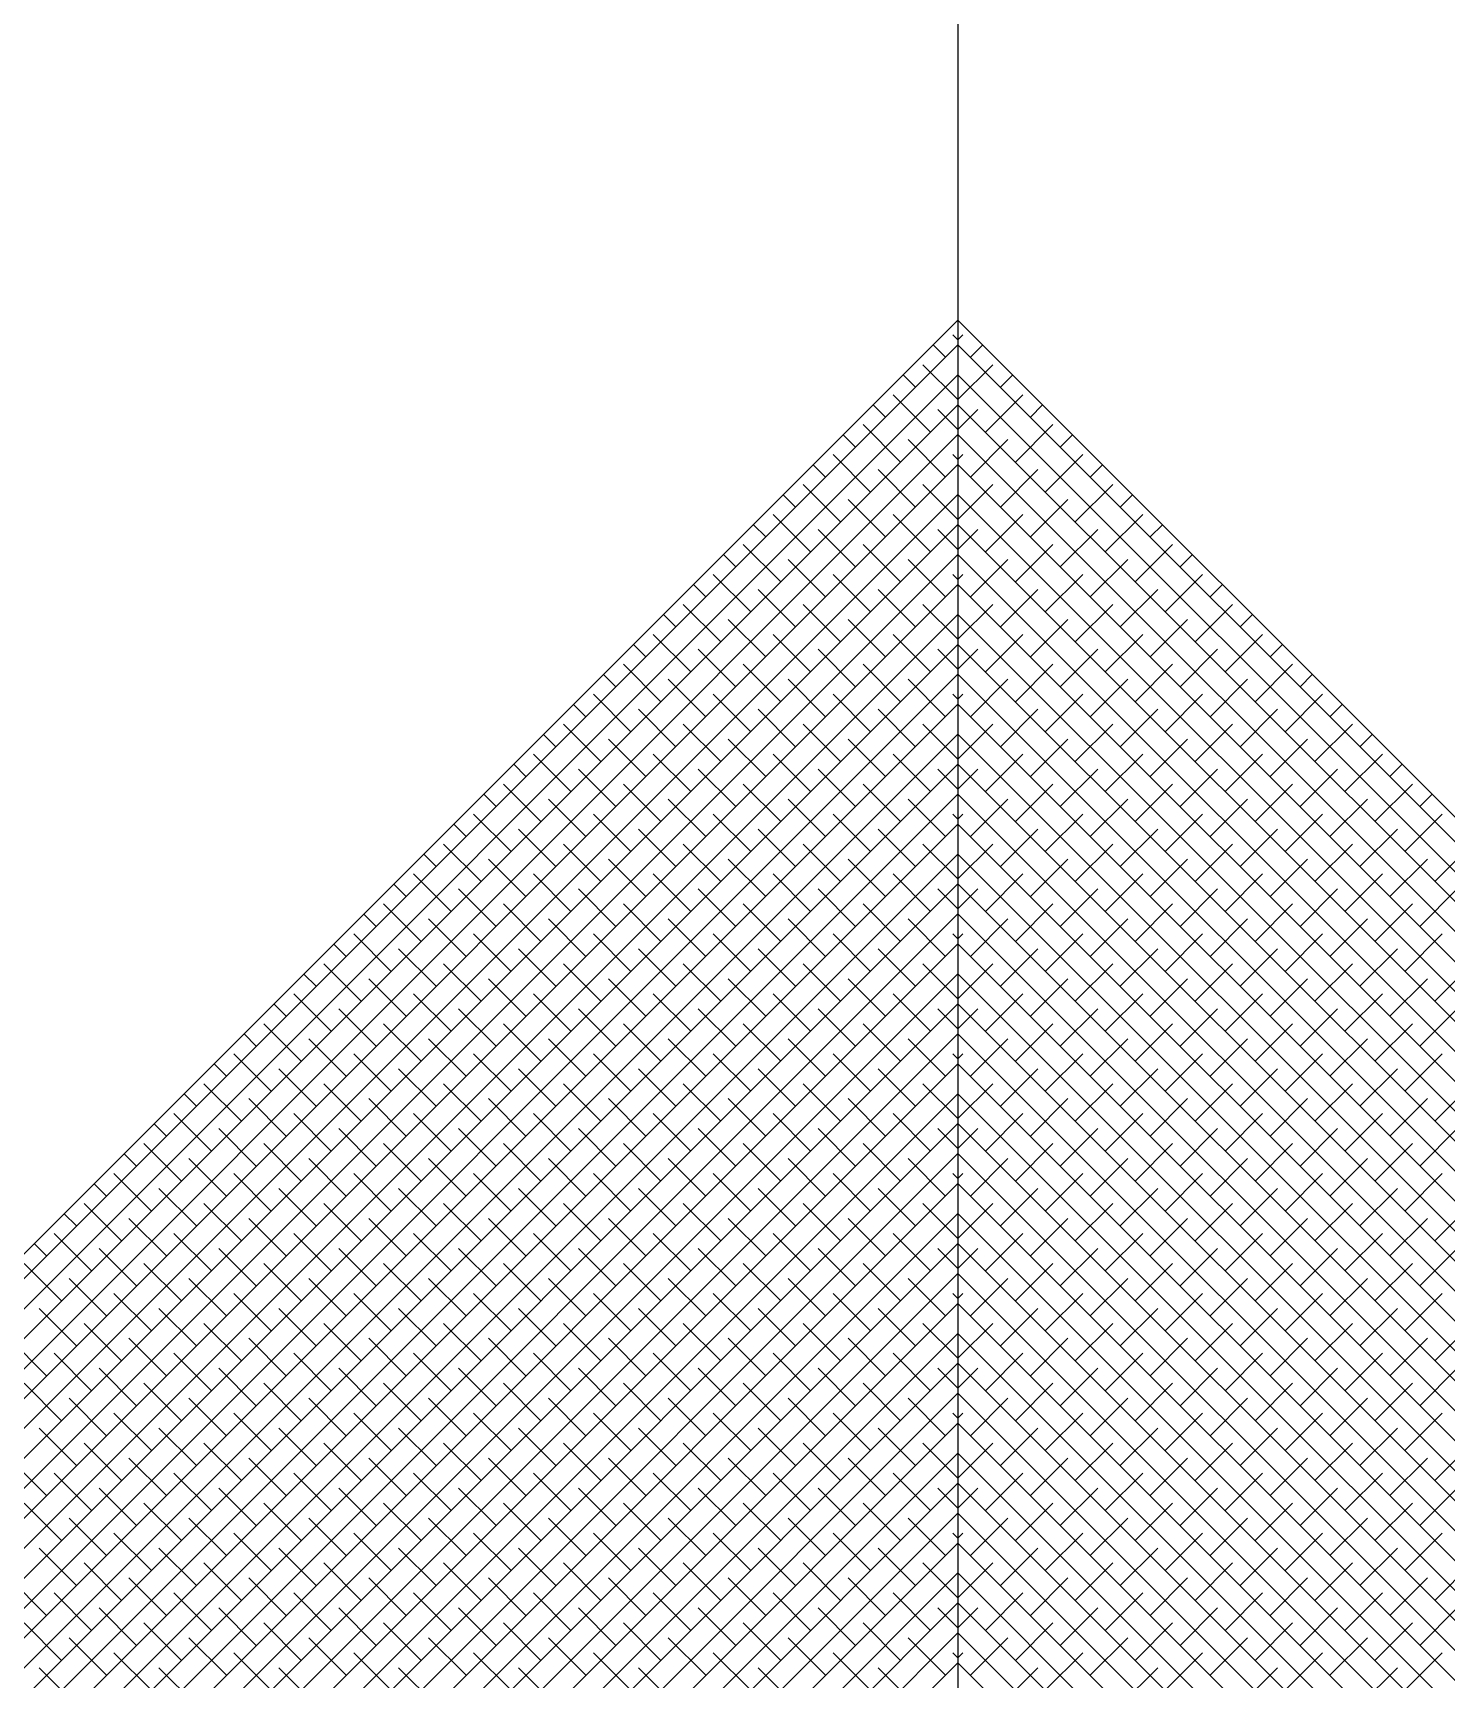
# Model space of a CAD drawing. Extents: x 34 to 831, y 17 to 546.
# Drawn here: x 140.033 to 140.867, y 55.664 to 56.635 of the extents above; entities that cross this region are included whole.
import ezdxf

# ---------------------------------------------------------------- set-up
doc = ezdxf.new("R2010")
doc.units = 0
doc.header["$LTSCALE"] = 8
doc.layers.get('0').update_dxf_attribs({"color": 2, "linetype": 'CONTINUOUS'})
doc.layers.get('Defpoints').update_dxf_attribs({"linetype": 'CONTINUOUS'})
doc.layers.add('OT', color=1, linetype='CONTINUOUS')

msp = doc.modelspace()

# ---------------------------------------------------------------- linework, layer by layer
for p, q in [((138.59316, 54.46542), (140.57864, 56.4509)), ((140.57128, 56.44354), (140.56401, 56.4508)), ((140.57864, 56.45386), (140.5757, 56.4568)), ((140.57864, 56.45386), (140.58158, 56.4568)), ((142.56411, 54.46542), (140.57864, 56.4509)), ((140.58599, 56.44354), (140.59326, 56.4508)), ((140.57864, 56.4185), (140.55802, 56.43912)), ((140.57864, 56.4185), (140.59925, 56.43912)), ((138.61084, 54.46542), (140.57864, 56.43322)), ((140.5536, 56.42586), (140.54634, 56.43312)), ((142.54643, 54.46542), (140.57864, 56.43322)), ((140.60367, 56.42586), (140.61094, 56.43312)), ((140.56244, 56.39934), (140.54034, 56.42144)), ((140.59483, 56.39934), (140.61693, 56.42144)), ((138.62852, 54.46542), (140.57864, 56.41554)), ((140.53592, 56.40818), (140.52866, 56.41545)), ((140.57864, 56.40082), (140.56686, 56.4126)), ((142.52875, 54.46542), (140.57864, 56.41554)), ((140.57864, 56.40082), (140.59041, 56.4126)), ((140.62135, 56.40818), (140.62861, 56.41545)), ((140.54476, 56.38167), (140.52266, 56.40376)), ((140.61251, 56.38167), (140.63461, 56.40376)), ((138.64619, 54.46542), (140.57864, 56.39786)), ((140.51824, 56.3905), (140.51098, 56.39777)), ((140.57128, 56.37283), (140.54918, 56.39492)), ((142.51108, 54.46542), (140.57864, 56.39786)), ((140.58599, 56.37283), (140.60809, 56.39492)), ((140.63903, 56.3905), (140.64629, 56.39777)), ((140.52708, 56.36399), (140.50498, 56.38609)), ((140.57864, 56.38315), (140.5757, 56.38609)), ((140.57864, 56.38315), (140.58158, 56.38609)), ((140.63019, 56.36399), (140.65229, 56.38609)), ((138.66387, 54.46542), (140.57864, 56.38019)), ((140.50056, 56.37283), (140.4933, 56.38009)), ((140.5536, 56.35515), (140.5315, 56.37725)), ((142.4934, 54.46542), (140.57864, 56.38019)), ((140.60367, 56.35515), (140.62577, 56.37725)), ((140.65671, 56.37283), (140.66397, 56.38009)), ((138.68155, 54.46542), (140.57864, 56.36251)), ((140.48289, 56.35515), (140.47562, 56.36241)), ((140.5094, 56.34631), (140.48731, 56.36841)), ((140.57864, 56.34779), (140.55802, 56.36841)), ((140.57864, 56.34779), (140.59925, 56.36841)), ((142.47572, 54.46542), (140.57864, 56.36251)), ((140.64787, 56.34631), (140.66996, 56.36841)), ((140.67438, 56.35515), (140.68165, 56.36241)), ((140.53592, 56.33747), (140.51382, 56.35957)), ((140.62135, 56.33747), (140.64345, 56.35957)), ((138.69923, 54.46542), (140.57864, 56.34483)), ((140.46521, 56.33747), (140.45795, 56.34473)), ((140.49173, 56.32863), (140.46963, 56.35073)), ((140.51824, 56.31979), (140.49615, 56.34189)), ((140.56244, 56.32863), (140.54034, 56.35073)), ((140.57864, 56.33011), (140.56686, 56.34189)), ((142.45804, 54.46542), (140.57864, 56.34483)), ((140.57864, 56.33011), (140.59041, 56.34189)), ((140.59483, 56.32863), (140.61693, 56.35073)), ((140.63903, 56.31979), (140.66112, 56.34189)), ((140.66554, 56.32863), (140.68764, 56.35073)), ((140.69206, 56.33747), (140.69932, 56.34473)), ((140.47405, 56.31096), (140.45195, 56.33305)), ((140.54476, 56.31096), (140.52266, 56.33305)), ((140.61251, 56.31096), (140.63461, 56.33305)), ((140.68322, 56.31096), (140.70532, 56.33305)), ((138.7169, 54.46542), (140.57864, 56.32715)), ((140.44753, 56.31979), (140.44027, 56.32706)), ((140.50056, 56.30212), (140.47847, 56.32421)), ((140.57128, 56.30212), (140.54918, 56.32421)), ((142.44037, 54.46542), (140.57864, 56.32715)), ((140.58599, 56.30212), (140.60809, 56.32421)), ((140.65671, 56.30212), (140.6788, 56.32421)), ((140.70974, 56.31979), (140.717, 56.32706)), ((140.45637, 56.29328), (140.43427, 56.31537)), ((140.52708, 56.29328), (140.50498, 56.31537)), ((140.57864, 56.31243), (140.5757, 56.31537)), ((140.57864, 56.31243), (140.58158, 56.31537)), ((140.63019, 56.29328), (140.65229, 56.31537)), ((140.7009, 56.29328), (140.723, 56.31537)), ((138.73458, 54.46542), (140.57864, 56.30948)), ((140.42985, 56.30212), (140.42259, 56.30938)), ((140.48289, 56.28444), (140.46079, 56.30654)), ((140.5536, 56.28444), (140.5315, 56.30654)), ((142.42269, 54.46542), (140.57864, 56.30948)), ((140.60367, 56.28444), (140.62577, 56.30654)), ((140.67438, 56.28444), (140.69648, 56.30654)), ((140.72742, 56.30212), (140.73468, 56.30938)), ((140.43869, 56.2756), (140.4166, 56.2977)), ((140.5094, 56.2756), (140.48731, 56.2977)), ((140.57864, 56.27708), (140.55802, 56.2977)), ((140.57864, 56.27708), (140.59925, 56.2977)), ((140.64787, 56.2756), (140.66996, 56.2977)), ((140.71858, 56.2756), (140.74067, 56.2977)), ((138.75226, 54.46542), (140.57864, 56.2918)), ((140.41218, 56.28444), (140.40491, 56.2917)), ((140.46521, 56.26676), (140.44311, 56.28886)), ((140.53592, 56.26676), (140.51382, 56.28886)), ((142.40501, 54.46542), (140.57864, 56.2918)), ((140.62135, 56.26676), (140.64345, 56.28886)), ((140.69206, 56.26676), (140.71416, 56.28886)), ((140.74509, 56.28444), (140.75236, 56.2917)), ((138.76994, 54.46542), (140.57864, 56.27412)), ((140.3945, 56.26676), (140.38724, 56.27402)), ((140.42102, 56.25792), (140.39892, 56.28002)), ((140.49173, 56.25792), (140.46963, 56.28002)), ((140.56244, 56.25792), (140.54034, 56.28002)), ((142.38733, 54.46542), (140.57864, 56.27412)), ((140.59483, 56.25792), (140.61693, 56.28002)), ((140.66554, 56.25792), (140.68764, 56.28002)), ((140.73626, 56.25792), (140.75835, 56.28002)), ((140.76277, 56.26676), (140.77003, 56.27402)), ((140.44753, 56.24908), (140.42543, 56.27118)), ((140.51824, 56.24908), (140.49615, 56.27118)), ((140.57864, 56.2594), (140.56686, 56.27118)), ((140.57864, 56.2594), (140.59041, 56.27118)), ((140.63903, 56.24908), (140.66112, 56.27118)), ((140.70974, 56.24908), (140.73184, 56.27118)), ((138.78762, 54.46542), (140.57864, 56.25644)), ((140.37682, 56.24908), (140.36956, 56.25635)), ((140.40334, 56.24024), (140.38124, 56.26234)), ((140.47405, 56.24024), (140.45195, 56.26234)), ((140.54476, 56.24024), (140.52266, 56.26234)), ((142.36966, 54.46542), (140.57864, 56.25644)), ((140.61251, 56.24024), (140.63461, 56.26234)), ((140.68322, 56.24024), (140.70532, 56.26234)), ((140.75393, 56.24024), (140.77603, 56.26234)), ((140.78045, 56.24908), (140.78771, 56.25635)), ((140.38566, 56.22257), (140.36356, 56.24466)), ((140.42985, 56.23141), (140.40776, 56.2535)), ((140.45637, 56.22257), (140.43427, 56.24466)), ((140.50056, 56.23141), (140.47847, 56.2535)), ((140.52708, 56.22257), (140.50498, 56.24466)), ((140.57128, 56.23141), (140.54918, 56.2535)), ((140.57864, 56.24172), (140.5757, 56.24466)), ((140.57864, 56.24172), (140.58158, 56.24466)), ((140.58599, 56.23141), (140.60809, 56.2535)), ((140.63019, 56.22257), (140.65229, 56.24466)), ((140.65671, 56.23141), (140.6788, 56.2535)), ((140.7009, 56.22257), (140.723, 56.24466)), ((140.72742, 56.23141), (140.74951, 56.2535)), ((140.77161, 56.22257), (140.79371, 56.24466)), ((138.80529, 54.46542), (140.57864, 56.23877)), ((140.35914, 56.23141), (140.35188, 56.23867)), ((140.41218, 56.21373), (140.39008, 56.23583)), ((140.48289, 56.21373), (140.46079, 56.23583)), ((140.5536, 56.21373), (140.5315, 56.23583)), ((142.35198, 54.46542), (140.57864, 56.23877)), ((140.60367, 56.21373), (140.62577, 56.23583)), ((140.67438, 56.21373), (140.69648, 56.23583)), ((140.74509, 56.21373), (140.76719, 56.23583)), ((140.79813, 56.23141), (140.80539, 56.23867)), ((140.36798, 56.20489), (140.34589, 56.22699)), ((140.43869, 56.20489), (140.4166, 56.22699)), ((140.5094, 56.20489), (140.48731, 56.22699)), ((140.57864, 56.20637), (140.55802, 56.22699)), ((140.57864, 56.20637), (140.59925, 56.22699)), ((140.64787, 56.20489), (140.66996, 56.22699)), ((140.71858, 56.20489), (140.74067, 56.22699)), ((140.78929, 56.20489), (140.81139, 56.22699)), ((138.82297, 54.46542), (140.57864, 56.22109)), ((140.34147, 56.21373), (140.3342, 56.22099)), ((140.3945, 56.19605), (140.3724, 56.21815)), ((140.46521, 56.19605), (140.44311, 56.21815)), ((140.53592, 56.19605), (140.51382, 56.21815)), ((142.3343, 54.46542), (140.57864, 56.22109)), ((140.62135, 56.19605), (140.64345, 56.21815)), ((140.69206, 56.19605), (140.71416, 56.21815)), ((140.76277, 56.19605), (140.78487, 56.21815)), ((140.8158, 56.21373), (140.82307, 56.22099)), ((140.3503, 56.18721), (140.32821, 56.20931)), ((140.42102, 56.18721), (140.39892, 56.20931)), ((140.49173, 56.18721), (140.46963, 56.20931)), ((140.56244, 56.18721), (140.54034, 56.20931)), ((140.59483, 56.18721), (140.61693, 56.20931)), ((140.66554, 56.18721), (140.68764, 56.20931)), ((140.73626, 56.18721), (140.75835, 56.20931)), ((140.80697, 56.18721), (140.82906, 56.20931)), ((138.84065, 54.46542), (140.57864, 56.20341)), ((140.32379, 56.19605), (140.31653, 56.20331)), ((140.37682, 56.17837), (140.35472, 56.20047)), ((140.44753, 56.17837), (140.42543, 56.20047)), ((140.51824, 56.17837), (140.49615, 56.20047)), ((140.57864, 56.18869), (140.56686, 56.20047)), ((142.31662, 54.46542), (140.57864, 56.20341)), ((140.57864, 56.18869), (140.59041, 56.20047)), ((140.63903, 56.17837), (140.66112, 56.20047)), ((140.70974, 56.17837), (140.73184, 56.20047)), ((140.78045, 56.17837), (140.80255, 56.20047)), ((140.83348, 56.19605), (140.84075, 56.20331)), ((140.33263, 56.16953), (140.31053, 56.19163)), ((140.40334, 56.16953), (140.38124, 56.19163)), ((140.47405, 56.16953), (140.45195, 56.19163)), ((140.54476, 56.16953), (140.52266, 56.19163)), ((140.61251, 56.16953), (140.63461, 56.19163)), ((140.68322, 56.16953), (140.70532, 56.19163)), ((140.75393, 56.16953), (140.77603, 56.19163)), ((140.82464, 56.16953), (140.84674, 56.19163)), ((138.85833, 54.46542), (140.57864, 56.18573)), ((140.30611, 56.17837), (140.29885, 56.18564)), ((140.35914, 56.1607), (140.33705, 56.18279)), ((140.42985, 56.1607), (140.40776, 56.18279)), ((140.50056, 56.1607), (140.47847, 56.18279)), ((140.57128, 56.1607), (140.54918, 56.18279)), ((142.29894, 54.46542), (140.57864, 56.18573)), ((140.58599, 56.1607), (140.60809, 56.18279)), ((140.65671, 56.1607), (140.6788, 56.18279)), ((140.72742, 56.1607), (140.74951, 56.18279)), ((140.79813, 56.1607), (140.82022, 56.18279)), ((140.85116, 56.17837), (140.85842, 56.18564)), ((138.876, 54.46542), (140.57864, 56.16805)), ((140.28843, 56.1607), (140.28117, 56.16796)), ((140.31495, 56.15186), (140.29285, 56.17395)), ((140.38566, 56.15186), (140.36356, 56.17395)), ((140.45637, 56.15186), (140.43427, 56.17395)), ((140.52708, 56.15186), (140.50498, 56.17395)), ((140.57864, 56.17101), (140.5757, 56.17395)), ((140.57864, 56.17101), (140.58158, 56.17395)), ((142.28127, 54.46542), (140.57864, 56.16805)), ((140.63019, 56.15186), (140.65229, 56.17395)), ((140.7009, 56.15186), (140.723, 56.17395)), ((140.77161, 56.15186), (140.79371, 56.17395)), ((140.84232, 56.15186), (140.86442, 56.17395)), ((140.34147, 56.14302), (140.31937, 56.16511)), ((140.41218, 56.14302), (140.39008, 56.16511)), ((140.48289, 56.14302), (140.46079, 56.16511)), ((140.5536, 56.14302), (140.5315, 56.16511)), ((140.60367, 56.14302), (140.62577, 56.16511)), ((140.67438, 56.14302), (140.69648, 56.16511)), ((140.74509, 56.14302), (140.76719, 56.16511)), ((140.8158, 56.14302), (140.8379, 56.16511)), ((138.89368, 54.46542), (140.57864, 56.15038)), ((140.27076, 56.14302), (140.26349, 56.15028)), ((140.29727, 56.13418), (140.27517, 56.15628)), ((140.32379, 56.12534), (140.30169, 56.14744)), ((140.36798, 56.13418), (140.34589, 56.15628)), ((140.3945, 56.12534), (140.3724, 56.14744)), ((140.43869, 56.13418), (140.4166, 56.15628)), ((140.46521, 56.12534), (140.44311, 56.14744)), ((140.5094, 56.13418), (140.48731, 56.15628)), ((140.53592, 56.12534), (140.51382, 56.14744)), ((140.57864, 56.13566), (140.55802, 56.15628)), ((140.57864, 56.13566), (140.59925, 56.15628)), ((142.26359, 54.46542), (140.57864, 56.15038)), ((140.62135, 56.12534), (140.64345, 56.14744)), ((140.64787, 56.13418), (140.66996, 56.15628)), ((140.69206, 56.12534), (140.71416, 56.14744)), ((140.71858, 56.13418), (140.74067, 56.15628)), ((140.76277, 56.12534), (140.78487, 56.14744)), ((140.78929, 56.13418), (140.81139, 56.15628)), ((140.83348, 56.12534), (140.85558, 56.14744)), ((140.86, 56.13418), (140.8821, 56.15628)), ((140.27959, 56.1165), (140.2575, 56.1386)), ((140.3503, 56.1165), (140.32821, 56.1386)), ((140.42102, 56.1165), (140.39892, 56.1386)), ((140.49173, 56.1165), (140.46963, 56.1386)), ((140.56244, 56.1165), (140.54034, 56.1386)), ((140.59483, 56.1165), (140.61693, 56.1386)), ((140.66554, 56.1165), (140.68764, 56.1386)), ((140.73626, 56.1165), (140.75835, 56.1386)), ((140.80697, 56.1165), (140.82906, 56.1386)), ((138.91136, 54.46542), (140.57864, 56.1327)), ((140.25308, 56.12534), (140.24581, 56.1326)), ((140.30611, 56.10766), (140.28401, 56.12976)), ((140.37682, 56.10766), (140.35472, 56.12976)), ((140.44753, 56.10766), (140.42543, 56.12976)), ((140.51824, 56.10766), (140.49615, 56.12976)), ((140.57864, 56.11798), (140.56686, 56.12976)), ((142.24591, 54.46542), (140.57864, 56.1327)), ((140.57864, 56.11798), (140.59041, 56.12976)), ((140.63903, 56.10766), (140.66112, 56.12976)), ((140.70974, 56.10766), (140.73184, 56.12976)), ((140.78045, 56.10766), (140.80255, 56.12976)), ((140.85116, 56.10766), (140.87326, 56.12976)), ((140.26192, 56.09882), (140.23982, 56.12092)), ((140.33263, 56.09882), (140.31053, 56.12092)), ((140.40334, 56.09882), (140.38124, 56.12092)), ((140.47405, 56.09882), (140.45195, 56.12092)), ((140.54476, 56.09882), (140.52266, 56.12092)), ((140.61251, 56.09882), (140.63461, 56.12092)), ((140.68322, 56.09882), (140.70532, 56.12092)), ((140.75393, 56.09882), (140.77603, 56.12092)), ((140.82464, 56.09882), (140.84674, 56.12092)), ((138.92904, 54.46542), (140.57864, 56.11502)), ((140.2354, 56.10766), (140.22814, 56.11492)), ((140.28843, 56.08998), (140.26634, 56.11208)), ((140.35914, 56.08998), (140.33705, 56.11208)), ((140.42985, 56.08998), (140.40776, 56.11208)), ((140.50056, 56.08998), (140.47847, 56.11208)), ((140.57128, 56.08998), (140.54918, 56.11208)), ((142.22823, 54.46542), (140.57864, 56.11502)), ((140.58599, 56.08998), (140.60809, 56.11208)), ((140.65671, 56.08998), (140.6788, 56.11208)), ((140.72742, 56.08998), (140.74951, 56.11208)), ((140.79813, 56.08998), (140.82022, 56.11208)), ((140.24424, 56.08115), (140.22214, 56.10324)), ((140.31495, 56.08115), (140.29285, 56.10324)), ((140.38566, 56.08115), (140.36356, 56.10324)), ((140.45637, 56.08115), (140.43427, 56.10324)), ((140.52708, 56.08115), (140.50498, 56.10324)), ((140.57864, 56.1003), (140.5757, 56.10324)), ((140.57864, 56.1003), (140.58158, 56.10324)), ((140.63019, 56.08115), (140.65229, 56.10324)), ((140.7009, 56.08115), (140.723, 56.10324)), ((140.77161, 56.08115), (140.79371, 56.10324)), ((140.84232, 56.08115), (140.86442, 56.10324)), ((138.94671, 54.46542), (140.57864, 56.09734)), ((140.21772, 56.08998), (140.21046, 56.09725)), ((140.27076, 56.07231), (140.24866, 56.0944)), ((140.34147, 56.07231), (140.31937, 56.0944)), ((140.41218, 56.07231), (140.39008, 56.0944)), ((140.48289, 56.07231), (140.46079, 56.0944)), ((140.5536, 56.07231), (140.5315, 56.0944)), ((142.21056, 54.46542), (140.57864, 56.09734)), ((140.60367, 56.07231), (140.62577, 56.0944)), ((140.67438, 56.07231), (140.69648, 56.0944)), ((140.74509, 56.07231), (140.76719, 56.0944)), ((140.8158, 56.07231), (140.8379, 56.0944)), ((138.96439, 54.46542), (140.57864, 56.07967)), ((140.20004, 56.07231), (140.19278, 56.07957)), ((140.22656, 56.06347), (140.20446, 56.08557)), ((140.29727, 56.06347), (140.27517, 56.08557)), ((140.36798, 56.06347), (140.34589, 56.08557)), ((140.43869, 56.06347), (140.4166, 56.08557)), ((140.5094, 56.06347), (140.48731, 56.08557)), ((140.57864, 56.06495), (140.55802, 56.08557)), ((140.57864, 56.06495), (140.59925, 56.08557)), ((142.19288, 54.46542), (140.57864, 56.07967)), ((140.64787, 56.06347), (140.66996, 56.08557)), ((140.71858, 56.06347), (140.74067, 56.08557)), ((140.78929, 56.06347), (140.81139, 56.08557)), ((140.86, 56.06347), (140.8821, 56.08557)), ((140.25308, 56.05463), (140.23098, 56.07673)), ((140.32379, 56.05463), (140.30169, 56.07673)), ((140.3945, 56.05463), (140.3724, 56.07673)), ((140.46521, 56.05463), (140.44311, 56.07673)), ((140.53592, 56.05463), (140.51382, 56.07673)), ((140.62135, 56.05463), (140.64345, 56.07673)), ((140.69206, 56.05463), (140.71416, 56.07673)), ((140.76277, 56.05463), (140.78487, 56.07673)), ((140.83348, 56.05463), (140.85558, 56.07673)), ((138.98207, 54.46542), (140.57864, 56.06199)), ((140.18237, 56.05463), (140.1751, 56.06189)), ((140.20888, 56.04579), (140.18679, 56.06789)), ((140.27959, 56.04579), (140.2575, 56.06789)), ((140.3503, 56.04579), (140.32821, 56.06789)), ((140.42102, 56.04579), (140.39892, 56.06789)), ((140.49173, 56.04579), (140.46963, 56.06789)), ((140.56244, 56.04579), (140.54034, 56.06789)), ((142.1752, 54.46542), (140.57864, 56.06199)), ((140.59483, 56.04579), (140.61693, 56.06789)), ((140.66554, 56.04579), (140.68764, 56.06789)), ((140.73626, 56.04579), (140.75835, 56.06789)), ((140.80697, 56.04579), (140.82906, 56.06789)), ((140.19121, 56.02811), (140.16911, 56.05021)), ((140.2354, 56.03695), (140.2133, 56.05905)), ((140.26192, 56.02811), (140.23982, 56.05021)), ((140.30611, 56.03695), (140.28401, 56.05905)), ((140.33263, 56.02811), (140.31053, 56.05021)), ((140.37682, 56.03695), (140.35472, 56.05905)), ((140.40334, 56.02811), (140.38124, 56.05021)), ((140.44753, 56.03695), (140.42543, 56.05905)), ((140.47405, 56.02811), (140.45195, 56.05021)), ((140.51824, 56.03695), (140.49615, 56.05905)), ((140.54476, 56.02811), (140.52266, 56.05021)), ((140.57864, 56.04727), (140.56686, 56.05905)), ((140.57864, 56.04727), (140.59041, 56.05905)), ((140.61251, 56.02811), (140.63461, 56.05021)), ((140.63903, 56.03695), (140.66112, 56.05905)), ((140.68322, 56.02811), (140.70532, 56.05021)), ((140.70974, 56.03695), (140.73184, 56.05905)), ((140.75393, 56.02811), (140.77603, 56.05021)), ((140.78045, 56.03695), (140.80255, 56.05905)), ((140.82464, 56.02811), (140.84674, 56.05021)), ((140.85116, 56.03695), (140.87326, 56.05905)), ((138.99975, 54.46542), (140.57864, 56.04431)), ((140.16469, 56.03695), (140.15743, 56.04421)), ((140.21772, 56.01927), (140.19563, 56.04137)), ((140.28843, 56.01927), (140.26634, 56.04137)), ((140.35914, 56.01927), (140.33705, 56.04137)), ((140.42985, 56.01927), (140.40776, 56.04137)), ((140.50056, 56.01927), (140.47847, 56.04137)), ((140.57128, 56.01927), (140.54918, 56.04137)), ((142.15752, 54.46542), (140.57864, 56.04431)), ((140.58599, 56.01927), (140.60809, 56.04137)), ((140.65671, 56.01927), (140.6788, 56.04137)), ((140.72742, 56.01927), (140.74951, 56.04137)), ((140.79813, 56.01927), (140.82022, 56.04137)), ((140.17353, 56.01044), (140.15143, 56.03253)), ((140.24424, 56.01044), (140.22214, 56.03253)), ((140.31495, 56.01044), (140.29285, 56.03253)), ((140.38566, 56.01044), (140.36356, 56.03253)), ((140.45637, 56.01044), (140.43427, 56.03253)), ((140.52708, 56.01044), (140.50498, 56.03253)), ((140.57864, 56.02959), (140.5757, 56.03253)), ((140.57864, 56.02959), (140.58158, 56.03253)), ((140.63019, 56.01044), (140.65229, 56.03253)), ((140.7009, 56.01044), (140.723, 56.03253)), ((140.77161, 56.01044), (140.79371, 56.03253)), ((140.84232, 56.01044), (140.86442, 56.03253)), ((139.01742, 54.46542), (140.57864, 56.02663)), ((140.14701, 56.01927), (140.13975, 56.02654)), ((140.20004, 56.0016), (140.17795, 56.02369)), ((140.27076, 56.0016), (140.24866, 56.02369)), ((140.34147, 56.0016), (140.31937, 56.02369)), ((140.41218, 56.0016), (140.39008, 56.02369)), ((140.48289, 56.0016), (140.46079, 56.02369)), ((140.5536, 56.0016), (140.5315, 56.02369)), ((142.13985, 54.46542), (140.57864, 56.02663)), ((140.60367, 56.0016), (140.62577, 56.02369)), ((140.67438, 56.0016), (140.69648, 56.02369)), ((140.74509, 56.0016), (140.76719, 56.02369)), ((140.8158, 56.0016), (140.8379, 56.02369)), ((140.15585, 55.99276), (140.13375, 56.01485)), ((140.22656, 55.99276), (140.20446, 56.01485)), ((140.29727, 55.99276), (140.27517, 56.01485)), ((140.36798, 55.99276), (140.34589, 56.01485)), ((140.43869, 55.99276), (140.4166, 56.01485)), ((140.5094, 55.99276), (140.48731, 56.01485)), ((140.57864, 55.99424), (140.55802, 56.01485)), ((140.57864, 55.99424), (140.59925, 56.01485)), ((140.64787, 55.99276), (140.66996, 56.01485)), ((140.71858, 55.99276), (140.74067, 56.01485)), ((140.78929, 55.99276), (140.81139, 56.01485)), ((140.86, 55.99276), (140.8821, 56.01485)), ((139.0351, 54.46542), (140.57864, 56.00896)), ((140.12933, 56.0016), (140.12207, 56.00886)), ((140.18237, 55.98392), (140.16027, 56.00602)), ((140.25308, 55.98392), (140.23098, 56.00602)), ((140.32379, 55.98392), (140.30169, 56.00602)), ((140.3945, 55.98392), (140.3724, 56.00602)), ((140.46521, 55.98392), (140.44311, 56.00602)), ((140.53592, 55.98392), (140.51382, 56.00602)), ((142.12217, 54.46542), (140.57864, 56.00896)), ((140.62135, 55.98392), (140.64345, 56.00602)), ((140.69206, 55.98392), (140.71416, 56.00602)), ((140.76277, 55.98392), (140.78487, 56.00602)), ((140.83348, 55.98392), (140.85558, 56.00602)), ((140.13817, 55.97508), (140.11608, 55.99718)), ((140.20888, 55.97508), (140.18679, 55.99718)), ((140.27959, 55.97508), (140.2575, 55.99718)), ((140.3503, 55.97508), (140.32821, 55.99718)), ((140.42102, 55.97508), (140.39892, 55.99718)), ((140.49173, 55.97508), (140.46963, 55.99718)), ((140.56244, 55.97508), (140.54034, 55.99718)), ((140.59483, 55.97508), (140.61693, 55.99718)), ((140.66554, 55.97508), (140.68764, 55.99718)), ((140.73626, 55.97508), (140.75835, 55.99718)), ((140.80697, 55.97508), (140.82906, 55.99718)), ((139.05278, 54.46542), (140.57864, 55.99128)), ((140.11166, 55.98392), (140.10439, 55.99118)), ((140.16469, 55.96624), (140.14259, 55.98834)), ((140.2354, 55.96624), (140.2133, 55.98834)), ((140.30611, 55.96624), (140.28401, 55.98834)), ((140.37682, 55.96624), (140.35472, 55.98834)), ((140.44753, 55.96624), (140.42543, 55.98834)), ((140.51824, 55.96624), (140.49615, 55.98834)), ((140.57864, 55.97656), (140.56686, 55.98834)), ((142.10449, 54.46542), (140.57864, 55.99128)), ((140.57864, 55.97656), (140.59041, 55.98834)), ((140.63903, 55.96624), (140.66112, 55.98834)), ((140.70974, 55.96624), (140.73184, 55.98834)), ((140.78045, 55.96624), (140.80255, 55.98834)), ((140.85116, 55.96624), (140.87326, 55.98834)), ((139.07046, 54.46542), (140.57864, 55.9736)), ((140.09398, 55.96624), (140.08672, 55.9735)), ((140.1205, 55.9574), (140.0984, 55.9795)), ((140.19121, 55.9574), (140.16911, 55.9795)), ((140.26192, 55.9574), (140.23982, 55.9795)), ((140.33263, 55.9574), (140.31053, 55.9795)), ((140.40334, 55.9574), (140.38124, 55.9795)), ((140.47405, 55.9574), (140.45195, 55.9795)), ((140.54476, 55.9574), (140.52266, 55.9795)), ((142.08681, 54.46542), (140.57864, 55.9736)), ((140.61251, 55.9574), (140.63461, 55.9795)), ((140.68322, 55.9574), (140.70532, 55.9795)), ((140.75393, 55.9574), (140.77603, 55.9795)), ((140.82464, 55.9574), (140.84674, 55.9795)), ((140.14701, 55.94856), (140.12491, 55.97066)), ((140.21772, 55.94856), (140.19563, 55.97066)), ((140.28843, 55.94856), (140.26634, 55.97066)), ((140.35914, 55.94856), (140.33705, 55.97066)), ((140.42985, 55.94856), (140.40776, 55.97066)), ((140.50056, 55.94856), (140.47847, 55.97066)), ((140.57128, 55.94856), (140.54918, 55.97066)), ((140.58599, 55.94856), (140.60809, 55.97066)), ((140.65671, 55.94856), (140.6788, 55.97066)), ((140.72742, 55.94856), (140.74951, 55.97066)), ((140.79813, 55.94856), (140.82022, 55.97066)), ((139.08814, 54.46542), (140.57864, 55.95592)), ((140.0763, 55.94856), (140.06904, 55.95583)), ((140.10282, 55.93972), (140.08072, 55.96182)), ((140.17353, 55.93972), (140.15143, 55.96182)), ((140.24424, 55.93972), (140.22214, 55.96182)), ((140.31495, 55.93972), (140.29285, 55.96182)), ((140.38566, 55.93972), (140.36356, 55.96182)), ((140.45637, 55.93972), (140.43427, 55.96182)), ((140.52708, 55.93972), (140.50498, 55.96182)), ((140.57864, 55.95888), (140.5757, 55.96182)), ((140.57864, 55.95888), (140.58158, 55.96182)), ((142.06914, 54.46542), (140.57864, 55.95592)), ((140.63019, 55.93972), (140.65229, 55.96182)), ((140.7009, 55.93972), (140.723, 55.96182)), ((140.77161, 55.93972), (140.79371, 55.96182)), ((140.84232, 55.93972), (140.86442, 55.96182)), ((140.08514, 55.92205), (140.06304, 55.94414)), ((140.12933, 55.93089), (140.10724, 55.95298)), ((140.15585, 55.92205), (140.13375, 55.94414)), ((140.20004, 55.93089), (140.17795, 55.95298)), ((140.22656, 55.92205), (140.20446, 55.94414)), ((140.27076, 55.93089), (140.24866, 55.95298)), ((140.29727, 55.92205), (140.27517, 55.94414)), ((140.34147, 55.93089), (140.31937, 55.95298)), ((140.36798, 55.92205), (140.34589, 55.94414)), ((140.41218, 55.93089), (140.39008, 55.95298)), ((140.43869, 55.92205), (140.4166, 55.94414)), ((140.48289, 55.93089), (140.46079, 55.95298)), ((140.5094, 55.92205), (140.48731, 55.94414)), ((140.5536, 55.93089), (140.5315, 55.95298)), ((140.57864, 55.92353), (140.55802, 55.94414)), ((140.57864, 55.92353), (140.59925, 55.94414)), ((140.60367, 55.93089), (140.62577, 55.95298)), ((140.64787, 55.92205), (140.66996, 55.94414)), ((140.67438, 55.93089), (140.69648, 55.95298)), ((140.71858, 55.92205), (140.74067, 55.94414)), ((140.74509, 55.93089), (140.76719, 55.95298)), ((140.78929, 55.92205), (140.81139, 55.94414)), ((140.8158, 55.93089), (140.8379, 55.95298)), ((140.86, 55.92205), (140.8821, 55.94414)), ((139.10581, 54.46542), (140.57864, 55.93825)), ((140.05862, 55.93089), (140.05136, 55.93815)), ((140.11166, 55.91321), (140.08956, 55.9353)), ((140.18237, 55.91321), (140.16027, 55.9353)), ((140.25308, 55.91321), (140.23098, 55.9353)), ((140.32379, 55.91321), (140.30169, 55.9353)), ((140.3945, 55.91321), (140.3724, 55.9353)), ((140.46521, 55.91321), (140.44311, 55.9353)), ((140.53592, 55.91321), (140.51382, 55.9353)), ((142.05146, 54.46542), (140.57864, 55.93825)), ((140.62135, 55.91321), (140.64345, 55.9353)), ((140.69206, 55.91321), (140.71416, 55.9353)), ((140.76277, 55.91321), (140.78487, 55.9353)), ((140.83348, 55.91321), (140.85558, 55.9353)), ((140.06746, 55.90437), (140.04536, 55.92647)), ((140.13817, 55.90437), (140.11608, 55.92647)), ((140.20888, 55.90437), (140.18679, 55.92647)), ((140.27959, 55.90437), (140.2575, 55.92647)), ((140.3503, 55.90437), (140.32821, 55.92647)), ((140.42102, 55.90437), (140.39892, 55.92647)), ((140.49173, 55.90437), (140.46963, 55.92647)), ((140.56244, 55.90437), (140.54034, 55.92647)), ((140.59483, 55.90437), (140.61693, 55.92647)), ((140.66554, 55.90437), (140.68764, 55.92647)), ((140.73626, 55.90437), (140.75835, 55.92647)), ((140.80697, 55.90437), (140.82906, 55.92647)), ((139.12349, 54.46542), (140.57864, 55.92057)), ((140.04095, 55.91321), (140.03368, 55.92047)), ((140.09398, 55.89553), (140.07188, 55.91763)), ((140.16469, 55.89553), (140.14259, 55.91763)), ((140.2354, 55.89553), (140.2133, 55.91763)), ((140.30611, 55.89553), (140.28401, 55.91763)), ((140.37682, 55.89553), (140.35472, 55.91763)), ((140.44753, 55.89553), (140.42543, 55.91763)), ((140.51824, 55.89553), (140.49615, 55.91763)), ((140.57864, 55.90585), (140.56686, 55.91763)), ((142.03378, 54.46542), (140.57864, 55.92057)), ((140.57864, 55.90585), (140.59041, 55.91763)), ((140.63903, 55.89553), (140.66112, 55.91763)), ((140.70974, 55.89553), (140.73184, 55.91763)), ((140.78045, 55.89553), (140.80255, 55.91763)), ((140.85116, 55.89553), (140.87326, 55.91763)), ((140.04978, 55.88669), (140.02769, 55.90879)), ((140.1205, 55.88669), (140.0984, 55.90879)), ((140.19121, 55.88669), (140.16911, 55.90879)), ((140.26192, 55.88669), (140.23982, 55.90879)), ((140.33263, 55.88669), (140.31053, 55.90879)), ((140.40334, 55.88669), (140.38124, 55.90879)), ((140.47405, 55.88669), (140.45195, 55.90879)), ((140.54476, 55.88669), (140.52266, 55.90879)), ((140.61251, 55.88669), (140.63461, 55.90879)), ((140.68322, 55.88669), (140.70532, 55.90879)), ((140.75393, 55.88669), (140.77603, 55.90879)), ((140.82464, 55.88669), (140.84674, 55.90879)), ((139.14117, 54.46542), (140.57864, 55.90289)), ((140.0763, 55.87785), (140.0542, 55.89995)), ((140.14701, 55.87785), (140.12491, 55.89995)), ((140.21772, 55.87785), (140.19563, 55.89995)), ((140.28843, 55.87785), (140.26634, 55.89995)), ((140.35914, 55.87785), (140.33705, 55.89995)), ((140.42985, 55.87785), (140.40776, 55.89995)), ((140.50056, 55.87785), (140.47847, 55.89995)), ((140.57128, 55.87785), (140.54918, 55.89995)), ((142.0161, 54.46542), (140.57864, 55.90289)), ((140.58599, 55.87785), (140.60809, 55.89995)), ((140.65671, 55.87785), (140.6788, 55.89995)), ((140.72742, 55.87785), (140.74951, 55.89995)), ((140.79813, 55.87785), (140.82022, 55.89995)), ((139.15885, 54.46542), (140.57864, 55.88521)), ((140.10282, 55.86901), (140.08072, 55.89111)), ((140.17353, 55.86901), (140.15143, 55.89111)), ((140.24424, 55.86901), (140.22214, 55.89111)), ((140.31495, 55.86901), (140.29285, 55.89111)), ((140.38566, 55.86901), (140.36356, 55.89111)), ((140.45637, 55.86901), (140.43427, 55.89111)), ((140.52708, 55.86901), (140.50498, 55.89111)), ((140.57864, 55.88817), (140.5757, 55.89111)), ((140.57864, 55.88817), (140.58158, 55.89111)), ((141.99842, 54.46542), (140.57864, 55.88521)), ((140.63019, 55.86901), (140.65229, 55.89111)), ((140.7009, 55.86901), (140.723, 55.89111)), ((140.77161, 55.86901), (140.79371, 55.89111)), ((140.84232, 55.86901), (140.86442, 55.89111)), ((140.05862, 55.86017), (140.03653, 55.88227)), ((140.12933, 55.86017), (140.10724, 55.88227)), ((140.20004, 55.86017), (140.17795, 55.88227)), ((140.27076, 55.86017), (140.24866, 55.88227)), ((140.34147, 55.86017), (140.31937, 55.88227)), ((140.41218, 55.86017), (140.39008, 55.88227)), ((140.48289, 55.86017), (140.46079, 55.88227)), ((140.5536, 55.86017), (140.5315, 55.88227)), ((140.60367, 55.86017), (140.62577, 55.88227)), ((140.67438, 55.86017), (140.69648, 55.88227)), ((140.74509, 55.86017), (140.76719, 55.88227)), ((140.8158, 55.86017), (140.8379, 55.88227)), ((139.17652, 54.46542), (140.57864, 55.86753)), ((140.08514, 55.85134), (140.06304, 55.87343)), ((140.15585, 55.85134), (140.13375, 55.87343)), ((140.22656, 55.85134), (140.20446, 55.87343)), ((140.29727, 55.85134), (140.27517, 55.87343)), ((140.36798, 55.85134), (140.34589, 55.87343)), ((140.43869, 55.85134), (140.4166, 55.87343)), ((140.5094, 55.85134), (140.48731, 55.87343)), ((140.57864, 55.85282), (140.55802, 55.87343)), ((140.57864, 55.85282), (140.59925, 55.87343)), ((141.98075, 54.46542), (140.57864, 55.86753)), ((140.64787, 55.85134), (140.66996, 55.87343)), ((140.71858, 55.85134), (140.74067, 55.87343)), ((140.78929, 55.85134), (140.81139, 55.87343)), ((140.86, 55.85134), (140.8821, 55.87343)), ((140.04095, 55.8425), (140.01885, 55.86459)), ((140.11166, 55.8425), (140.08956, 55.86459)), ((140.18237, 55.8425), (140.16027, 55.86459)), ((140.25308, 55.8425), (140.23098, 55.86459)), ((140.32379, 55.8425), (140.30169, 55.86459)), ((140.3945, 55.8425), (140.3724, 55.86459)), ((140.46521, 55.8425), (140.44311, 55.86459)), ((140.53592, 55.8425), (140.51382, 55.86459)), ((140.62135, 55.8425), (140.64345, 55.86459)), ((140.69206, 55.8425), (140.71416, 55.86459)), ((140.76277, 55.8425), (140.78487, 55.86459)), ((140.83348, 55.8425), (140.85558, 55.86459)), ((139.1942, 54.46542), (140.57864, 55.84986)), ((140.06746, 55.83366), (140.04536, 55.85576)), ((140.09398, 55.82482), (140.07188, 55.84692)), ((140.13817, 55.83366), (140.11608, 55.85576)), ((140.16469, 55.82482), (140.14259, 55.84692)), ((140.20888, 55.83366), (140.18679, 55.85576)), ((140.2354, 55.82482), (140.2133, 55.84692)), ((140.27959, 55.83366), (140.2575, 55.85576)), ((140.30611, 55.82482), (140.28401, 55.84692)), ((140.3503, 55.83366), (140.32821, 55.85576)), ((140.37682, 55.82482), (140.35472, 55.84692)), ((140.42102, 55.83366), (140.39892, 55.85576)), ((140.44753, 55.82482), (140.42543, 55.84692)), ((140.49173, 55.83366), (140.46963, 55.85576)), ((140.51824, 55.82482), (140.49615, 55.84692)), ((140.56244, 55.83366), (140.54034, 55.85576)), ((140.57864, 55.83514), (140.56686, 55.84692)), ((141.96307, 54.46542), (140.57864, 55.84986)), ((140.57864, 55.83514), (140.59041, 55.84692)), ((140.59483, 55.83366), (140.61693, 55.85576)), ((140.63903, 55.82482), (140.66112, 55.84692)), ((140.66554, 55.83366), (140.68764, 55.85576)), ((140.70974, 55.82482), (140.73184, 55.84692)), ((140.73626, 55.83366), (140.75835, 55.85576)), ((140.78045, 55.82482), (140.80255, 55.84692)), ((140.80697, 55.83366), (140.82906, 55.85576)), ((140.85116, 55.82482), (140.87326, 55.84692)), ((140.04978, 55.81598), (140.02769, 55.83808)), ((140.1205, 55.81598), (140.0984, 55.83808)), ((140.19121, 55.81598), (140.16911, 55.83808)), ((140.26192, 55.81598), (140.23982, 55.83808)), ((140.33263, 55.81598), (140.31053, 55.83808)), ((140.40334, 55.81598), (140.38124, 55.83808)), ((140.47405, 55.81598), (140.45195, 55.83808)), ((140.54476, 55.81598), (140.52266, 55.83808)), ((140.61251, 55.81598), (140.63461, 55.83808)), ((140.68322, 55.81598), (140.70532, 55.83808)), ((140.75393, 55.81598), (140.77603, 55.83808)), ((140.82464, 55.81598), (140.84674, 55.83808)), ((139.21188, 54.46542), (140.57864, 55.83218)), ((140.0763, 55.80714), (140.0542, 55.82924)), ((140.14701, 55.80714), (140.12491, 55.82924)), ((140.21772, 55.80714), (140.19563, 55.82924)), ((140.28843, 55.80714), (140.26634, 55.82924)), ((140.35914, 55.80714), (140.33705, 55.82924)), ((140.42985, 55.80714), (140.40776, 55.82924)), ((140.50056, 55.80714), (140.47847, 55.82924)), ((140.57128, 55.80714), (140.54918, 55.82924)), ((141.94539, 54.46542), (140.57864, 55.83218)), ((140.58599, 55.80714), (140.60809, 55.82924)), ((140.65671, 55.80714), (140.6788, 55.82924)), ((140.72742, 55.80714), (140.74951, 55.82924)), ((140.79813, 55.80714), (140.82022, 55.82924)), ((140.10282, 55.7983), (140.08072, 55.8204)), ((140.17353, 55.7983), (140.15143, 55.8204)), ((140.24424, 55.7983), (140.22214, 55.8204)), ((140.31495, 55.7983), (140.29285, 55.8204)), ((140.38566, 55.7983), (140.36356, 55.8204)), ((140.45637, 55.7983), (140.43427, 55.8204)), ((140.52708, 55.7983), (140.50498, 55.8204)), ((140.57864, 55.81746), (140.5757, 55.8204)), ((140.57864, 55.81746), (140.58158, 55.8204)), ((140.63019, 55.7983), (140.65229, 55.8204)), ((140.7009, 55.7983), (140.723, 55.8204)), ((140.77161, 55.7983), (140.79371, 55.8204)), ((140.84232, 55.7983), (140.86442, 55.8204)), ((139.22956, 54.46542), (140.57864, 55.8145)), ((140.05862, 55.78946), (140.03653, 55.81156)), ((140.12933, 55.78946), (140.10724, 55.81156)), ((140.20004, 55.78946), (140.17795, 55.81156)), ((140.27076, 55.78946), (140.24866, 55.81156)), ((140.34147, 55.78946), (140.31937, 55.81156)), ((140.41218, 55.78946), (140.39008, 55.81156)), ((140.48289, 55.78946), (140.46079, 55.81156)), ((140.5536, 55.78946), (140.5315, 55.81156)), ((141.92771, 54.46542), (140.57864, 55.8145)), ((140.60367, 55.78946), (140.62577, 55.81156)), ((140.67438, 55.78946), (140.69648, 55.81156)), ((140.74509, 55.78946), (140.76719, 55.81156)), ((140.8158, 55.78946), (140.8379, 55.81156)), ((140.08514, 55.78063), (140.06304, 55.80272)), ((140.15585, 55.78063), (140.13375, 55.80272)), ((140.22656, 55.78063), (140.20446, 55.80272)), ((140.29727, 55.78063), (140.27517, 55.80272)), ((140.36798, 55.78063), (140.34589, 55.80272)), ((140.43869, 55.78063), (140.4166, 55.80272)), ((140.5094, 55.78063), (140.48731, 55.80272)), ((140.57864, 55.7821), (140.55802, 55.80272)), ((140.57864, 55.7821), (140.59925, 55.80272)), ((140.64787, 55.78063), (140.66996, 55.80272)), ((140.71858, 55.78063), (140.74067, 55.80272)), ((140.78929, 55.78063), (140.81139, 55.80272)), ((140.86, 55.78063), (140.8821, 55.80272)), ((139.24723, 54.46542), (140.57864, 55.79682)), ((140.04095, 55.77179), (140.01885, 55.79388)), ((140.11166, 55.77179), (140.08956, 55.79388)), ((140.18237, 55.77179), (140.16027, 55.79388)), ((140.25308, 55.77179), (140.23098, 55.79388)), ((140.32379, 55.77179), (140.30169, 55.79388)), ((140.3945, 55.77179), (140.3724, 55.79388)), ((140.46521, 55.77179), (140.44311, 55.79388)), ((140.53592, 55.77179), (140.51382, 55.79388)), ((141.91004, 54.46542), (140.57864, 55.79682)), ((140.62135, 55.77179), (140.64345, 55.79388)), ((140.69206, 55.77179), (140.71416, 55.79388)), ((140.76277, 55.77179), (140.78487, 55.79388)), ((140.83348, 55.77179), (140.85558, 55.79388)), ((139.26491, 54.46542), (140.57864, 55.77915)), ((140.06746, 55.76295), (140.04536, 55.78504)), ((140.13817, 55.76295), (140.11608, 55.78504)), ((140.20888, 55.76295), (140.18679, 55.78504)), ((140.27959, 55.76295), (140.2575, 55.78504)), ((140.3503, 55.76295), (140.32821, 55.78504)), ((140.42102, 55.76295), (140.39892, 55.78504)), ((140.49173, 55.76295), (140.46963, 55.78504)), ((140.56244, 55.76295), (140.54034, 55.78504)), ((141.89236, 54.46542), (140.57864, 55.77915)), ((140.59483, 55.76295), (140.61693, 55.78504)), ((140.66554, 55.76295), (140.68764, 55.78504)), ((140.73626, 55.76295), (140.75835, 55.78504)), ((140.80697, 55.76295), (140.82906, 55.78504)), ((140.09398, 55.75411), (140.07188, 55.77621)), ((140.16469, 55.75411), (140.14259, 55.77621)), ((140.2354, 55.75411), (140.2133, 55.77621)), ((140.30611, 55.75411), (140.28401, 55.77621)), ((140.37682, 55.75411), (140.35472, 55.77621)), ((140.44753, 55.75411), (140.42543, 55.77621)), ((140.51824, 55.75411), (140.49615, 55.77621)), ((140.57864, 55.76443), (140.56686, 55.77621)), ((140.57864, 55.76443), (140.59041, 55.77621)), ((140.63903, 55.75411), (140.66112, 55.77621)), ((140.70974, 55.75411), (140.73184, 55.77621)), ((140.78045, 55.75411), (140.80255, 55.77621)), ((140.85116, 55.75411), (140.87326, 55.77621)), ((139.28259, 54.46542), (140.57864, 55.76147)), ((140.04978, 55.74527), (140.02769, 55.76737)), ((140.1205, 55.74527), (140.0984, 55.76737)), ((140.19121, 55.74527), (140.16911, 55.76737)), ((140.26192, 55.74527), (140.23982, 55.76737)), ((140.33263, 55.74527), (140.31053, 55.76737)), ((140.40334, 55.74527), (140.38124, 55.76737)), ((140.47405, 55.74527), (140.45195, 55.76737)), ((140.54476, 55.74527), (140.52266, 55.76737)), ((141.87468, 54.46542), (140.57864, 55.76147)), ((140.61251, 55.74527), (140.63461, 55.76737)), ((140.68322, 55.74527), (140.70532, 55.76737)), ((140.75393, 55.74527), (140.77603, 55.76737)), ((140.82464, 55.74527), (140.84674, 55.76737)), ((140.0763, 55.73643), (140.0542, 55.75853)), ((140.10282, 55.72759), (140.08072, 55.74969)), ((140.14701, 55.73643), (140.12491, 55.75853)), ((140.17353, 55.72759), (140.15143, 55.74969)), ((140.21772, 55.73643), (140.19563, 55.75853)), ((140.24424, 55.72759), (140.22214, 55.74969)), ((140.28843, 55.73643), (140.26634, 55.75853)), ((140.31495, 55.72759), (140.29285, 55.74969)), ((140.35914, 55.73643), (140.33705, 55.75853)), ((140.38566, 55.72759), (140.36356, 55.74969)), ((140.42985, 55.73643), (140.40776, 55.75853)), ((140.45637, 55.72759), (140.43427, 55.74969)), ((140.50056, 55.73643), (140.47847, 55.75853)), ((140.52708, 55.72759), (140.50498, 55.74969)), ((140.57128, 55.73643), (140.54918, 55.75853)), ((140.57864, 55.74675), (140.5757, 55.74969)), ((140.57864, 55.74675), (140.58158, 55.74969)), ((140.58599, 55.73643), (140.60809, 55.75853)), ((140.63019, 55.72759), (140.65229, 55.74969)), ((140.65671, 55.73643), (140.6788, 55.75853)), ((140.7009, 55.72759), (140.723, 55.74969)), ((140.72742, 55.73643), (140.74951, 55.75853)), ((140.77161, 55.72759), (140.79371, 55.74969)), ((140.79813, 55.73643), (140.82022, 55.75853)), ((140.84232, 55.72759), (140.86442, 55.74969)), ((139.30027, 54.46542), (140.57864, 55.74379)), ((140.05862, 55.71875), (140.03653, 55.74085)), ((140.12933, 55.71875), (140.10724, 55.74085)), ((140.20004, 55.71875), (140.17795, 55.74085)), ((140.27076, 55.71875), (140.24866, 55.74085)), ((140.34147, 55.71875), (140.31937, 55.74085)), ((140.41218, 55.71875), (140.39008, 55.74085)), ((140.48289, 55.71875), (140.46079, 55.74085)), ((140.5536, 55.71875), (140.5315, 55.74085)), ((141.857, 54.46542), (140.57864, 55.74379)), ((140.60367, 55.71875), (140.62577, 55.74085)), ((140.67438, 55.71875), (140.69648, 55.74085)), ((140.74509, 55.71875), (140.76719, 55.74085)), ((140.8158, 55.71875), (140.8379, 55.74085)), ((140.08514, 55.70991), (140.06304, 55.73201)), ((140.15585, 55.70991), (140.13375, 55.73201)), ((140.22656, 55.70991), (140.20446, 55.73201)), ((140.29727, 55.70991), (140.27517, 55.73201)), ((140.36798, 55.70991), (140.34589, 55.73201)), ((140.43869, 55.70991), (140.4166, 55.73201)), ((140.5094, 55.70991), (140.48731, 55.73201)), ((140.57864, 55.71139), (140.55802, 55.73201)), ((140.57864, 55.71139), (140.59925, 55.73201)), ((140.64787, 55.70991), (140.66996, 55.73201)), ((140.71858, 55.70991), (140.74067, 55.73201)), ((140.78929, 55.70991), (140.81139, 55.73201)), ((140.86, 55.70991), (140.8821, 55.73201)), ((139.31795, 54.46542), (140.57864, 55.72611)), ((140.04095, 55.70108), (140.01885, 55.72317)), ((140.11166, 55.70108), (140.08956, 55.72317)), ((140.18237, 55.70108), (140.16027, 55.72317)), ((140.25308, 55.70108), (140.23098, 55.72317)), ((140.32379, 55.70108), (140.30169, 55.72317)), ((140.3945, 55.70108), (140.3724, 55.72317)), ((140.46521, 55.70108), (140.44311, 55.72317)), ((140.53592, 55.70108), (140.51382, 55.72317)), ((141.83933, 54.46542), (140.57864, 55.72611)), ((140.62135, 55.70108), (140.64345, 55.72317)), ((140.69206, 55.70108), (140.71416, 55.72317)), ((140.76277, 55.70108), (140.78487, 55.72317)), ((140.83348, 55.70108), (140.85558, 55.72317)), ((140.06746, 55.69224), (140.04536, 55.71433)), ((140.13817, 55.69224), (140.11608, 55.71433)), ((140.20888, 55.69224), (140.18679, 55.71433)), ((140.27959, 55.69224), (140.2575, 55.71433)), ((140.3503, 55.69224), (140.32821, 55.71433)), ((140.42102, 55.69224), (140.39892, 55.71433)), ((140.49173, 55.69224), (140.46963, 55.71433)), ((140.56244, 55.69224), (140.54034, 55.71433)), ((140.59483, 55.69224), (140.61693, 55.71433)), ((140.66554, 55.69224), (140.68764, 55.71433)), ((140.73626, 55.69224), (140.75835, 55.71433)), ((140.80697, 55.69224), (140.82906, 55.71433)), ((139.33562, 54.46542), (140.57864, 55.70844)), ((140.09398, 55.6834), (140.07188, 55.7055)), ((140.16469, 55.6834), (140.14259, 55.7055)), ((140.2354, 55.6834), (140.2133, 55.7055)), ((140.30611, 55.6834), (140.28401, 55.7055)), ((140.37682, 55.6834), (140.35472, 55.7055)), ((140.44753, 55.6834), (140.42543, 55.7055)), ((140.51824, 55.6834), (140.49615, 55.7055)), ((140.57864, 55.69372), (140.56686, 55.7055)), ((141.82165, 54.46542), (140.57864, 55.70844)), ((140.57864, 55.69372), (140.59041, 55.7055)), ((140.63903, 55.6834), (140.66112, 55.7055)), ((140.70974, 55.6834), (140.73184, 55.7055)), ((140.78045, 55.6834), (140.80255, 55.7055)), ((140.85116, 55.6834), (140.87326, 55.7055)), ((139.3533, 54.46542), (140.57864, 55.69076)), ((140.04978, 55.67456), (140.02769, 55.69666)), ((140.1205, 55.67456), (140.0984, 55.69666)), ((140.19121, 55.67456), (140.16911, 55.69666)), ((140.26192, 55.67456), (140.23982, 55.69666)), ((140.33263, 55.67456), (140.31053, 55.69666)), ((140.40334, 55.67456), (140.38124, 55.69666)), ((140.47405, 55.67456), (140.45195, 55.69666)), ((140.54476, 55.67456), (140.52266, 55.69666)), ((141.80397, 54.46542), (140.57864, 55.69076)), ((140.61251, 55.67456), (140.63461, 55.69666)), ((140.68322, 55.67456), (140.70532, 55.69666)), ((140.75393, 55.67456), (140.77603, 55.69666)), ((140.82464, 55.67456), (140.84674, 55.69666)), ((140.0763, 55.66572), (140.0542, 55.68782)), ((140.14701, 55.66572), (140.12491, 55.68782)), ((140.21772, 55.66572), (140.19563, 55.68782)), ((140.28843, 55.66572), (140.26634, 55.68782)), ((140.35914, 55.66572), (140.33705, 55.68782)), ((140.42985, 55.66572), (140.40776, 55.68782)), ((140.50056, 55.66572), (140.47847, 55.68782)), ((140.57128, 55.66572), (140.54918, 55.68782)), ((140.58599, 55.66572), (140.60809, 55.68782)), ((140.65671, 55.66572), (140.6788, 55.68782)), ((140.72742, 55.66572), (140.74951, 55.68782)), ((140.79813, 55.66572), (140.82022, 55.68782)), ((139.37098, 54.46542), (140.57864, 55.67308)), ((140.10282, 55.65688), (140.08072, 55.67898)), ((140.17353, 55.65688), (140.15143, 55.67898)), ((140.24424, 55.65688), (140.22214, 55.67898)), ((140.31495, 55.65688), (140.29285, 55.67898)), ((140.38566, 55.65688), (140.36356, 55.67898)), ((140.45637, 55.65688), (140.43427, 55.67898)), ((140.52708, 55.65688), (140.50498, 55.67898)), ((140.57864, 55.67604), (140.5757, 55.67898)), ((140.57864, 55.67604), (140.58158, 55.67898)), ((141.78629, 54.46542), (140.57864, 55.67308)), ((140.63019, 55.65688), (140.65229, 55.67898)), ((140.7009, 55.65688), (140.723, 55.67898)), ((140.77161, 55.65688), (140.79371, 55.67898)), ((140.84232, 55.65688), (140.86442, 55.67898)), ((140.05862, 55.64804), (140.03653, 55.67014)), ((140.12933, 55.64804), (140.10724, 55.67014)), ((140.20004, 55.64804), (140.17795, 55.67014)), ((140.27076, 55.64804), (140.24866, 55.67014)), ((140.34147, 55.64804), (140.31937, 55.67014)), ((140.41218, 55.64804), (140.39008, 55.67014)), ((140.48289, 55.64804), (140.46079, 55.67014)), ((140.5536, 55.64804), (140.5315, 55.67014)), ((140.60367, 55.64804), (140.62577, 55.67014)), ((140.67438, 55.64804), (140.69648, 55.67014)), ((140.74509, 55.64804), (140.76719, 55.67014)), ((140.8158, 55.64804), (140.8379, 55.67014))]:
    msp.add_line(p, q)
at = {"layer": 'Defpoints', "color": 0, "linetype": 'ByBlock'}
msp.add_point((140.57864, 56.46542), dxfattribs=at)
msp.add_point((140.57864, 56.46542), dxfattribs=at)
at = {"layer": 'OT'}
for p, q in [((140.57864, 73.60685), (140.57864, 54.46542)), ((140.57864, 56.46542), (138.57864, 54.46542)), ((140.57864, 56.46542), (142.57864, 54.46542))]:
    msp.add_line(p, q, dxfattribs=at)

doc.saveas('drawing.dxf')
